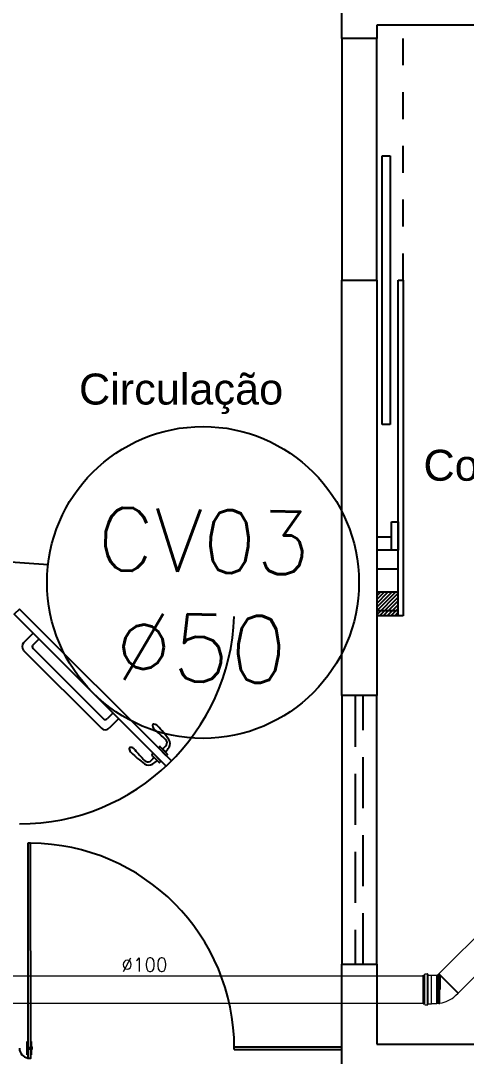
# Model space of a CAD drawing. Header units: millimetres. Extents: x 1573 to 2177, y 1587 to 1932.
# Drawn here: x 1782.636 to 1784.295, y 1897.592 to 1901.447 of the extents above; entities that cross this region are included whole.
import ezdxf
from ezdxf.enums import TextEntityAlignment as Align

# ---------------------------------------------------------------- set-up
doc = ezdxf.new("R2010")
doc.units = ezdxf.units.MM
doc.header["$LTSCALE"] = 0.03
doc.linetypes.add('HIDDEN', pattern=[9.525, 6.35, -3.175])
for name, color, linetype in [('-HIDRO', 8, 'Continuous'), ('A-PEN-C', 4, 'Continuous'), ('Texto-Tubos', 7, 'Continuous'), ('Tinterno', 9, 'Continuous')]:
    doc.layers.add(name, color=color, linetype=linetype)
doc.layers.add('TigreCad', color=2, linetype='Continuous', lineweight=13)
doc.styles.add('ARIAL', font='arial.ttf')
doc.styles.add('ROMANS', font='romans.shx', dxfattribs={"height": 0.1})
doc.styles.add('TCTUBOS-TXT', font='txt.shx')

# ---------------------------------------------------------------- blocks, each defined once
blk = doc.blocks.new('j4n100p')
at = {"layer": 'TigreCad'}
for p, q in [((9.8, 50.8), (9.9, 52.3)), ((9.8, 50.8), (9.8, 0)), ((12.9, 52.3), (9.9, 52.3)), ((9.9, 52.3), (9.9, 0)), ((13, 50.8), (12.9, 52.3)), ((12.9, 52.3), (12.9, 0)), ((19.2, 50.8), (13, 50.8)), ((13, 50.8), (13, 0)), ((21.4, 53), (19.2, 50.8)), ((41.1, 53), (21.4, 53)), ((21.4, 53), (21.4, -53)), ((41.4, 53.2), (41.1, 53)), ((41.1, 53), (41.1, -53)), ((53.5, 53.2), (41.4, 53.2)), ((41.4, 53.2), (41.4, -53.3)), ((54.7, 56.7), (54.5, 54.2)), ((65.1, 57.7), (55.7, 57.7)), ((55.7, 56.7), (55.7, -56.6)), ((65.1, 56.7), (65.1, -56.6)), ((66.1, 56.9), (66.9, 54)), ((72.3, 53.2), (67.9, 53.2)), ((72.3, 53.2), (72.3, -53.3)), ((-48.8, 23.1), (-58.1, 13.7)), ((9.8, -54.2), (9.8, 0)), ((13, -56), (13, 0)), ((19.1, -52.8), (13.7, -58.1)), ((21.4, -53), (21.2, -52.8)), ((41.1, -53), (21.4, -53)), ((41.4, -53.3), (41.1, -53)), ((53.5, -53.3), (41.4, -53.3)), ((54.7, -56.7), (54.5, -54.2)), ((65.1, -57.6), (55.7, -57.6)), ((66.1, -56.9), (66.9, -54)), ((72.3, -53.3), (67.9, -53.3))]:
    blk.add_line(p, q, dxfattribs=at)
for centre, radius, start, end in [((20.1, -45.8), 97.2, 96.0987, 135), ((53.5, 54.2), 1, 270, 355), ((55.7, 56.7), 1, 90, 175), ((65.1, 56.7), 1, 15, 90), ((67.9, 54.2), 1, 195, 270), ((20.1, -53.8), 1.5, 45, 135), ((53.5, -54.2), 1, 5, 90), ((55.7, -56.6), 1, 185, 270), ((65.1, -56.6), 1, 270, 345), ((67.9, -54.2), 1, 90, 165)]:
    blk.add_arc(centre, radius, start, end, dxfattribs=at)
at = {"layer": 'Tinterno'}
for p, q in [((19.2, 50.8), (19.2, -52.7)), ((54.4, 53.2), (54.4, -53.3)), ((67.1, 53.2), (67.1, -53.3)), ((13.7, -58.1), (-58.1, 13.7)), ((9.9, -54.3), (9.9, 0)), ((12.9, -53.3), (12.9, 0))]:
    blk.add_line(p, q, dxfattribs=at)

msp = doc.modelspace()

# ---------------------------------------------------------------- linework, layer by layer
at = {"layer": '-HIDRO'}
for p, q in [((1783.8312, 1901.3813), (1783.8312, 1901.6113)), ((1786.5383, 1901.4313), (1783.9612, 1901.4313)), ((1783.9612, 1901.4313), (1783.9612, 1901.3813)), ((1783.9612, 1901.3813), (1783.8312, 1901.3813)), ((1783.8312, 1901.3813), (1783.8312, 1900.4813)), ((1783.9612, 1900.4813), (1783.9612, 1901.3813)), ((1783.9812, 1899.9445), (1783.9812, 1900.9445)), ((1783.9812, 1900.9445), (1784.0112, 1900.9445)), ((1784.0112, 1900.9445), (1784.0112, 1899.9445)), ((1783.8312, 1900.4813), (1783.9612, 1900.4813)), ((1783.8312, 1898.9348), (1783.8312, 1900.4813)), ((1783.9612, 1900.4813), (1783.9612, 1898.9348)), ((1784.0412, 1899.2323), (1784.0412, 1900.4813)), ((1784.0412, 1900.4813), (1784.0592, 1900.4813)), ((1784.0592, 1900.4813), (1784.0592, 1899.2323)), ((1784.0112, 1899.9445), (1783.9812, 1899.9445)), ((1784.0162, 1899.4763), (1784.0162, 1899.5813)), ((1784.0162, 1899.5813), (1784.0412, 1899.5813)), ((1784.0412, 1899.5813), (1784.0412, 1899.4763)), ((1783.9612, 1899.5263), (1784.0162, 1899.5263)), ((1784.0412, 1899.4763), (1783.9612, 1899.4763)), ((1783.9612, 1899.4063), (1784.0412, 1899.4063)), ((1783.9612, 1899.3065), (1783.9749, 1899.3203)), ((1783.9612, 1899.2924), (1783.9891, 1899.3203)), ((1783.9612, 1899.2782), (1784.0032, 1899.3203)), ((1783.9612, 1899.2641), (1784.0174, 1899.3203)), ((1783.9612, 1899.25), (1784.0315, 1899.3203)), ((1784.0412, 1899.3203), (1783.9612, 1899.3203)), ((1783.9612, 1899.2358), (1784.0412, 1899.3158)), ((1783.9718, 1899.2323), (1784.0412, 1899.3017)), ((1783.9859, 1899.2323), (1784.0412, 1899.2875)), ((1784.0001, 1899.2323), (1784.0412, 1899.2734)), ((1784.0412, 1899.2503), (1783.9612, 1899.2503)), ((1784.0592, 1899.2323), (1783.9612, 1899.2323)), ((1784.0142, 1899.2323), (1784.0412, 1899.2592)), ((1784.0284, 1899.2323), (1784.0412, 1899.2451)), ((1782.6821, 1899.1668), (1782.6467, 1899.1314)), ((1782.6821, 1899.1668), (1782.6467, 1899.1314)), ((1782.7033, 1899.1455), (1782.6821, 1899.1243)), ((1782.7033, 1899.1455), (1782.6821, 1899.1243)), ((1782.6821, 1899.1102), (1782.9437, 1898.8485)), ((1782.6821, 1899.1102), (1782.9437, 1898.8485)), ((1782.6467, 1899.1031), (1782.9366, 1898.8132)), ((1782.6467, 1899.1031), (1782.9366, 1898.8132)), ((1783.8312, 1898.9348), (1783.8312, 1897.9347)), ((1783.9612, 1898.9348), (1783.8312, 1898.9348)), ((1783.9612, 1897.9347), (1783.9612, 1898.9348)), ((1782.9791, 1898.8698), (1782.9579, 1898.8485)), ((1782.9791, 1898.8698), (1782.9579, 1898.8485)), ((1783.0003, 1898.8485), (1782.9649, 1898.8132)), ((1783.0003, 1898.8485), (1782.9649, 1898.8132)), ((1783.1485, 1898.7399), (1783.1537, 1898.7448)), ((1783.1773, 1898.7111), (1783.1485, 1898.7399)), ((1783.1623, 1898.7376), (1783.175, 1898.7249)), ((1783.1746, 1898.7253), (1783.1627, 1898.7372)), ((1783.1746, 1898.7253), (1783.1627, 1898.7372)), ((1783.1287, 1898.7201), (1783.1238, 1898.715)), ((1783.1575, 1898.6913), (1783.1287, 1898.7201)), ((1783.131, 1898.7063), (1783.1437, 1898.6936)), ((1783.1433, 1898.694), (1783.1314, 1898.7059)), ((1783.1433, 1898.694), (1783.1314, 1898.7059)), ((1783.1524, 1898.6864), (1783.1575, 1898.6913)), ((1783.1822, 1898.7162), (1783.1773, 1898.7111)), ((1783.8312, 1897.5072), (1783.8312, 1897.9347)), ((1783.8312, 1897.9347), (1783.9612, 1897.9347)), ((1783.9612, 1897.9347), (1783.9612, 1897.6372)), ((1782.6601, 1897.5972), (1782.6601, 1897.6472)), ((1782.6601, 1897.6472), (1782.6631, 1897.6472)), ((1782.6761, 1897.6472), (1782.6731, 1897.6472)), ((1782.6761, 1897.5972), (1782.6761, 1897.6472)), ((1783.4312, 1897.6172), (1783.4312, 1897.6272)), ((1783.4312, 1897.6272), (1783.8312, 1897.6272)), ((1783.4312, 1897.6172), (1783.8312, 1897.6172)), ((1783.9612, 1897.6372), (1787.8083, 1897.6372)), ((1782.6601, 1897.5972), (1782.6631, 1897.5972)), ((1782.6731, 1897.5972), (1782.6761, 1897.5972))]:
    msp.add_line(p, q, dxfattribs=at)
at = {"layer": '-HIDRO', "linetype": 'HIDDEN', "ltscale": 0.5}
msp.add_line((1784.0592, 1900.4813), (1784.0592, 1901.3813), dxfattribs=at)
at = {"layer": '-HIDRO', "linetype": 'HIDDEN'}
for p, q in [((1783.8812, 1898.9348), (1783.8812, 1897.9347)), ((1783.9112, 1897.9347), (1783.9112, 1898.9348))]:
    msp.add_line(p, q, dxfattribs=at)
at = {"layer": '-HIDRO'}
for points in [[(1782.6312, 1899.2573), (1782.6114, 1899.2375), (1783.1771, 1898.6718), (1783.1969, 1898.6916)], [(1782.6629, 1898.3855), (1782.6631, 1897.5854), (1782.6731, 1897.5854), (1782.6729, 1898.3855)], [(1782.6588, 1897.6174), (1782.6601, 1897.6174), (1782.6601, 1897.627), (1782.6588, 1897.627)], [(1782.6774, 1897.6174), (1782.6761, 1897.6174), (1782.6761, 1897.627), (1782.6774, 1897.627)]]:
    msp.add_lwpolyline(points, close=True, dxfattribs=at)
msp.add_circle((1782.6679, 1897.6222), 0.00294, dxfattribs=at)
for centre, radius, start, end in [((1782.6312, 1899.2573), 0.8, 270, 357.9942), ((1782.6609, 1899.1173), 0.02, 135, 225), ((1782.6609, 1899.1173), 0.02, 135, 225), ((1782.6891, 1899.1173), 0.01, 135, 225), ((1782.6891, 1899.1173), 0.01, 135, 225), ((1782.9508, 1898.8556), 0.01, 225, 315), ((1782.9508, 1898.8556), 0.01, 225, 315), ((1782.9508, 1898.8273), 0.02, 225, 315), ((1782.9508, 1898.8273), 0.02, 225, 315), ((1783.1314, 1898.8237), 0.00513, 82.3468, 188.5704), ((1783.1502, 1898.8266), 0.0241, 188.5704, 226.2526), ((1783.129, 1898.8058), 0.0232, 43.0652, 82.3468), ((1783.1502, 1898.8266), 0.0241, 226.2526, 230.2059), ((1782.6138, 1898.1826), 0.814, 46.3568, 50.2059), ((1782.7598, 1898.4607), 0.5286, 36.0244, 43.0652), ((1783.1639, 1898.7594), 0.0169, 330.5658, 46.3568), ((1783.1659, 1898.756), 0.0266, 328.1648, 36.0244), ((1783.0449, 1898.7372), 0.00513, 81.4296, 187.6532), ((1783.0629, 1898.7396), 0.0232, 187.6532, 226.9348), ((1783.0421, 1898.7185), 0.0241, 43.7474, 81.4296), ((1783.0421, 1898.7185), 0.0241, 39.7941, 43.7474), ((1783.686, 1899.2549), 0.814, 219.7941, 223.6432), ((1783.1541, 1898.7444), 0.00064, 47.1862, 134), ((1782.8054, 1898.368), 0.5137, 42.8138, 47.1862), ((1783.1527, 1898.7658), 0.0298, 288.8676, 330.5658), ((1783.1049, 1898.7938), 0.0983, 315.4902, 328.1648), ((1783.4079, 1899.1088), 0.5286, 226.9348, 233.9756), ((1783.1092, 1898.7047), 0.0169, 223.6432, 299.4342), ((1783.1028, 1898.7159), 0.0298, 299.4342, 341.1324), ((1783.1243, 1898.7145), 0.00064, 136, 222.8138), ((1783.5006, 1899.0632), 0.5137, 222.8138, 227.1862), ((1783.0748, 1898.7637), 0.0983, 301.8352, 314.5098), ((1783.1519, 1898.6868), 0.00064, 227.1862, 314), ((1783.1818, 1898.7167), 0.00064, 316, 42.8138), ((1783.1127, 1898.7028), 0.0266, 233.9756, 301.8352), ((1782.6679, 1897.6222), 0.7633, 0.0009, 89.6225), ((1782.6687, 1897.6226), 0.0375, 180.5356, 261.4167)]:
    msp.add_arc(centre, radius, start, end, dxfattribs=at)
at = {"layer": 'A-PEN-C'}
msp.add_line((1781.339, 1899.5224), (1782.7381, 1899.4234), dxfattribs=at)
msp.add_circle((1783.3146, 1899.3562), 0.5804, dxfattribs=at)
at = {"layer": 'TigreCad', "ltscale": 100}
for p, q in [((1786.6686, 1900.3675), (1784.1923, 1897.8995)), ((1786.7404, 1900.2955), (1784.264, 1897.8275)), ((1780.6008, 1897.8921), (1784.1337, 1897.8921)), ((1780.6008, 1897.7905), (1784.1337, 1897.7905))]:
    msp.add_line(p, q, dxfattribs=at)

# ---------------------------------------------------------------- block references
at = {"layer": 'TigreCad', "ltscale": 100, "xscale": 0.001000117618695, "yscale": 0.001000117618695, "zscale": 0.001000117618695, "rotation": 179.9999999999217}
msp.add_blockref('j4n100p', (1784.206, 1897.8413), dxfattribs=at)

# ---------------------------------------------------------------- texts
at = {"style": 'ARIAL'}
for s, height, p in [('Circulação', 0.1152, (1783.233, 1900.0761)), ('Consultório Médico 01', 0.115204, (1784.9359, 1899.7924))]:
    msp.add_text(s, height=height, dxfattribs=at).set_placement(p, align=Align.MIDDLE_CENTER)
at = {"layer": 'A-PEN-C', "style": 'ROMANS'}
for s, height, p in [('CV03', 0.23403, (1783.3154, 1899.3933)), ('%%C50', 0.24938, (1783.3048, 1898.987))]:
    msp.add_text(s, height=height, rotation=358.7108, dxfattribs=at).set_placement(p, align=Align.CENTER)
at = {"layer": 'Texto-Tubos', "ltscale": 100, "style": 'TCTUBOS-TXT'}
msp.add_text('%%C100', height=0.05001, dxfattribs=at).set_placement((1783.0967, 1897.9083), align=Align.CENTER)

doc.saveas('drawing.dxf')
